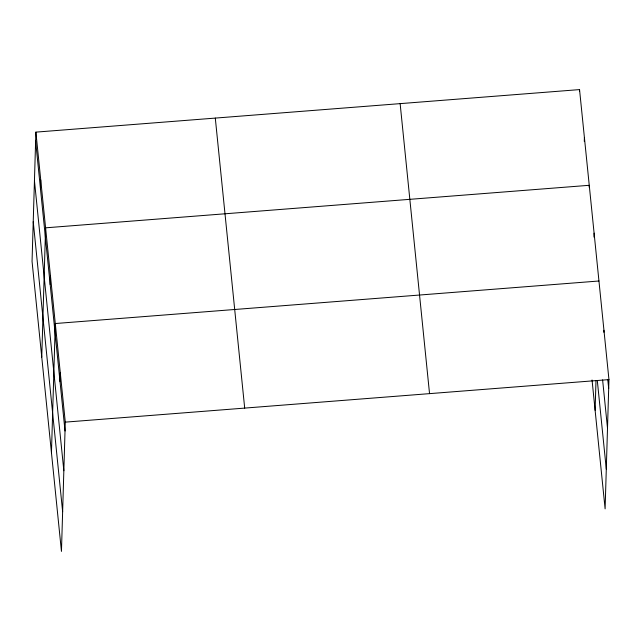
<?xml version="1.0" encoding="UTF-8"?>
<svg xmlns="http://www.w3.org/2000/svg" width="641" height="641" viewBox="0 0 641 641"><rect width="100%" height="100%" fill="white"/><g stroke="black" fill="none" stroke-linecap="round" stroke-linejoin="round"><path stroke-width="0.96" d="M35.888 132.126L32.05 261.4L61.456 551.404L65.286 422.131L35.888 132.126L579.544 89.596L608.95 379.6L605.112 508.874L592.044 380.001M40.471 188.855L40.736 179.977M41.753 357.101L45.591 227.827L589.247 185.297L589.191 187.268M50.174 284.556L50.439 275.678M51.456 452.802L55.294 323.529L598.95 280.998M60.03 381.707L60.294 372.83M579.488 91.567L579.544 89.596M584.28 141.397L584.4 137.446M593.983 237.098L594.103 233.148M595.112 410.272L596.002 380.474M603.894 332.278L603.95 330.299M65.286 422.131L608.95 379.6M607.788 379.608L608.686 388.478M602.612 379.897L607.508 428.212M597.292 380.401L606.29 469.14M400.136 103.634L429.542 393.638M215.296 118.088L244.694 408.101M35.624 141.004L65.029 431.008M34.446 180.73L63.844 470.742M33.228 221.666L62.634 511.67"/></g></svg>
